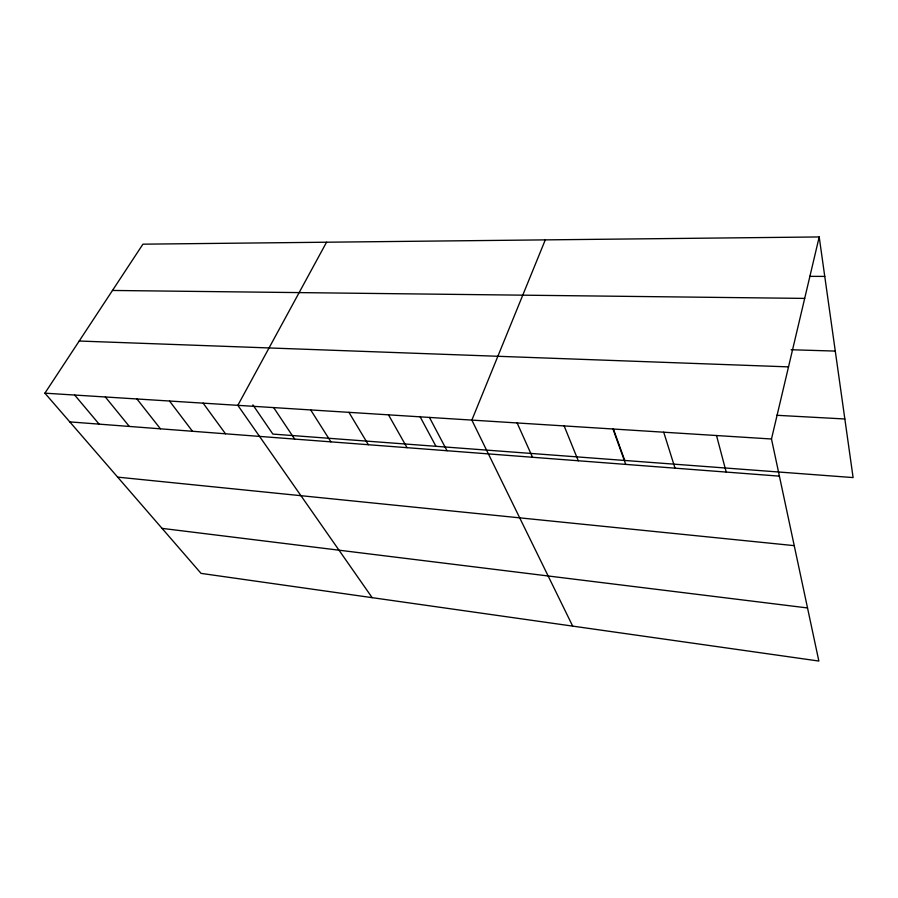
<?xml version="1.0" encoding="UTF-8"?>
<svg xmlns="http://www.w3.org/2000/svg" width="898" height="898" viewBox="0 0 898 898"><rect width="100%" height="100%" fill="white"/><g stroke="black" fill="none" stroke-linecap="round" stroke-linejoin="round"><path stroke-width="1.35" d="M771.483 438.999L819.201 236.949L142.928 244.177L44.9 393.167L201.051 573.384L818.853 661.051L771.483 438.999L44.9 393.167M545.288 239.878L471.854 420.096L572.688 626.119M326.546 242.224L237.835 405.335L372.165 597.664M809.581 276.36L824.768 276.404M112.475 290.458L804.687 298.405M791.116 349.749L835.286 351.084M79.204 341.027L788.523 366.878M776.792 415.291L844.85 418.984M69.786 421.892L779.408 476.142M117.649 477.13L794.236 545.647M162.055 528.372L807.527 607.957M74.669 395.041L99.128 424.137M105.335 396.972L129.323 426.438M136.945 398.97L160.428 428.817M169.531 401.024L192.464 431.264M203.139 403.146L225.488 433.79M252.888 404.886L272.869 434.082L853.1 477.579L819.201 236.949M273.666 407.591L294.656 439.077M310.674 409.926L330.913 441.85M348.929 412.339L368.348 444.712M388.497 414.831L407.041 447.675M419.972 416.492L435.957 446.306M429.446 417.424L447.024 450.729M517.136 422.947L532.525 457.273M564.146 425.921L578.278 460.764M613.278 428.649L624.739 460.461M612.975 428.997L625.738 464.389M663.723 432.196L675.015 468.161M716.525 435.53L726.201 472.079"/></g></svg>
